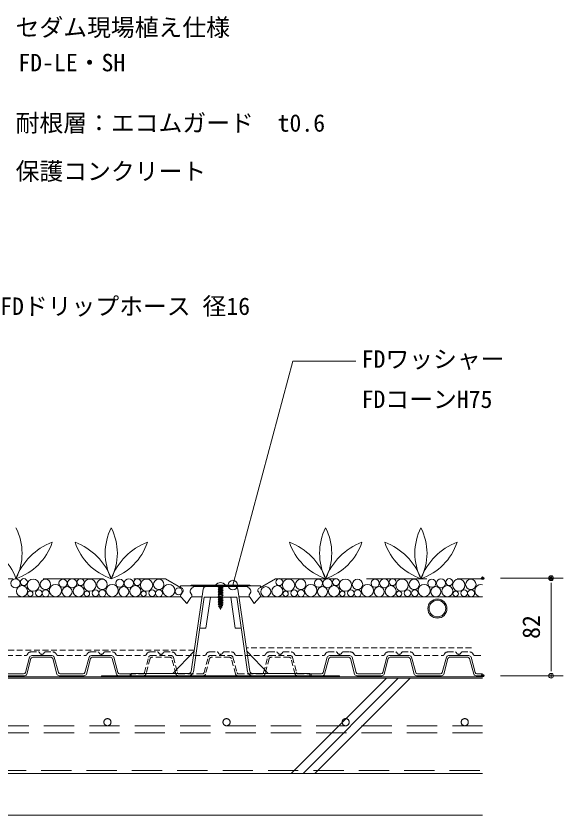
# Model space of a CAD drawing. Units: millimetres, scale not verified. Extents: x -1485 to 1485, y -1050 to 1050.
# Drawn here: x 256 to 715, y -355 to 317 of the extents above; entities that cross this region are included whole.
import ezdxf
from ezdxf.enums import TextEntityAlignment as Align

# ---------------------------------------------------------------- set-up
doc = ezdxf.new("R2010")
doc.units = ezdxf.units.MM
doc.header["$LTSCALE"] = 4
doc.header["$PDMODE"] = 32
doc.header["$PDSIZE"] = 2
for name, pattern in [('DASHED1', [1.8, 1.2, -0.6]), ('USER1', [19.05, 12.7, -6.35]), ('USER2', [9.525, 6.35, -3.175])]:
    doc.linetypes.add(name, pattern=pattern)
for name, color, linetype, lineweight in [('0-0_0', 7, 'Continuous', 18), ('0-2_HATCH', 9, 'Continuous', 18), ('0-3_KUTAI', 3, 'Continuous', 18), ('0-4_BOUSUI', 1, 'Continuous', 18), ('0-5_dannnetu', 6, 'Continuous', 18), ('0-6_KANAMONO', 4, 'Continuous', 18), ('0-7_buhin', 4, 'Continuous', 18), ('0-8_sunpo', 7, 'Continuous', 18), ('0-9_MOJI', 7, 'Continuous', 18), ('0-A_ecom', 7, 'Continuous', 18), ('0-B_GREEN', 3, 'Continuous', 18), ('0-C_FD-L', 8, 'DASHED1', 18), ('0-E_tensen', 7, 'USER2', 18)]:
    doc.layers.add(name, color=color, linetype=linetype, lineweight=lineweight)
doc.layers.add('0-1_DEFPOINTS', color=7, linetype='Continuous')
doc.styles.add('ＭＳ ゴシック', font='')
doc.styles.get('ＭＳ ゴシック').set_extended_font_data('MS Gothic')

# ---------------------------------------------------------------- blocks, each defined once
blk = doc.blocks.new('_Dot')
at = {"layer": '0-0_0'}
for p, q in [((-0.5, 0), (-1, 0)), ((0.25, 0), (-0.25, 0))]:
    blk.add_line(p, q, dxfattribs=at)
blk.add_circle((0, 0), 0.25, dxfattribs=at)
blk = doc.blocks.new('D2')
at = {"layer": '0-1_DEFPOINTS'}
for p in [(2132.687, 894.415), (2190.187, 894.415), (2132.687, 812.415)]:
    blk.add_point(p, dxfattribs=at)
at = {"layer": '0-8_sunpo'}
for p, q in [((2147.687, 894.415), (2200.187, 894.415)), ((2190.187, 820.415), (2190.187, 886.415)), ((2147.687, 812.415), (2200.187, 812.415))]:
    blk.add_line(p, q, dxfattribs=at)
at = {"layer": '0-8_sunpo', "xscale": 8, "yscale": 8}
for p, rotation in [((2190.187, 894.415), 90), ((2190.187, 812.415), 270)]:
    blk.add_blockref('_Dot', p, dxfattribs=dict(at, rotation=rotation))
at = {"layer": '0-8_sunpo', "style": 'ＭＳ ゴシック'}
blk.add_text('82', height=14.66, rotation=90, dxfattribs=at).set_placement((2185.187, 843.415), align=Align.BOTTOM_LEFT)

msp = doc.modelspace()

# ---------------------------------------------------------------- linework, layer by layer
at = {"layer": '0-2_HATCH'}
for p, q in [((566.905, -239.585), (486.905, -319.585)), ((576.905, -239.585), (496.905, -319.585)), ((586.905, -239.585), (506.905, -319.585))]:
    msp.add_line(p, q, dxfattribs=at)
at = {"layer": '0-3_KUTAI'}
msp.add_line((647.687, -239.585), (-751.663, -239.585), dxfattribs=at)
at = {"layer": '0-4_BOUSUI'}
for p, q in [((647.687, -238.585), (-322.989, -238.585)), ((647.687, -238.585), (-322.989, -238.585)), ((647.687, -354.585), (-751.663, -354.585))]:
    msp.add_line(p, q, dxfattribs=at)
msp.add_lwpolyline([(327.632, -237.585), (527.632, -237.585), (527.632, -238.585), (327.632, -238.585)], close=True, dxfattribs=at)
at = {"layer": '0-5_dannnetu'}
msp.add_line((647.687, -319.585), (-751.663, -319.585), dxfattribs=at)
at = {"layer": '0-6_KANAMONO'}
for p, q in [((394.793, -168.732), (395.583, -167.339)), ((402.113, -167.339), (402.902, -168.732)), ((404.297, -161.385), (450.966, -161.385)), ((425.532, -163.885), (429.732, -164.585)), ((425.532, -165.285), (429.732, -165.985)), ((425.532, -166.685), (429.732, -167.385)), ((426.132, -162.585), (429.732, -163.185)), ((429.032, -163.59), (426.232, -162.89)), ((429.032, -164.181), (426.232, -163.481)), ((429.032, -164.99), (426.232, -164.29)), ((429.032, -165.581), (426.232, -164.881)), ((429.032, -166.39), (426.232, -165.69)), ((429.032, -166.981), (426.232, -166.281)), ((429.032, -167.79), (426.232, -167.09)), ((429.032, -168.381), (426.232, -167.681)), ((429.032, -162.781), (428.248, -162.585)), ((429.032, -162.781), (429.032, -162.585)), ((452.362, -168.732), (453.151, -167.339)), ((459.681, -167.339), (460.471, -168.732)), ((425.532, -168.085), (429.732, -168.785)), ((425.532, -169.485), (429.732, -170.185)), ((425.532, -170.885), (429.732, -171.585)), ((425.532, -172.285), (429.732, -172.985)), ((425.532, -173.685), (429.732, -174.385)), ((429.032, -169.19), (426.232, -168.49)), ((429.032, -169.781), (426.232, -169.081)), ((429.032, -171.181), (426.232, -170.481)), ((429.032, -171.99), (426.232, -171.29)), ((429.032, -172.581), (426.232, -171.881)), ((429.032, -173.39), (426.232, -172.69)), ((429.032, -173.981), (426.232, -173.281)), ((429.032, -174.79), (426.232, -174.09)), ((425.532, -175.085), (429.732, -175.785)), ((425.532, -176.485), (429.732, -177.185)), ((425.532, -177.885), (429.573, -178.559)), ((425.532, -177.885), (429.573, -178.559)), ((425.971, -179.359), (429.11, -179.882)), ((425.971, -179.359), (429.11, -179.882)), ((429.032, -175.381), (426.232, -174.681)), ((429.032, -176.19), (426.232, -175.49)), ((429.032, -176.781), (426.232, -176.081)), ((429.032, -177.59), (426.232, -176.89)), ((428.969, -178.166), (426.232, -177.481)), ((428.695, -178.949), (426.365, -178.367)), ((428.518, -179.453), (426.576, -178.967)), ((428.258, -180.196), (426.886, -179.853))]:
    msp.add_line(p, q, dxfattribs=at)
for points in [[(394.733, -163.828), (394.025, -163.485), (394.025, -161.985), (461.239, -161.985), (461.239, -163.485), (460.531, -163.828)], [(404.67, -162.585), (404.67, -163.485), (403.962, -163.828)], [(451.302, -163.828), (450.594, -163.485), (450.594, -162.585), (404.67, -162.585)], [(425.705, -162.585), (426.232, -162.89), (426.232, -163.481), (425.532, -163.885), (426.232, -164.29), (426.232, -164.881), (425.532, -165.285), (426.232, -165.69), (426.232, -166.281), (425.532, -166.685), (426.232, -167.09), (426.232, -167.681), (425.532, -168.085), (426.232, -168.49), (426.232, -169.081), (425.532, -169.485), (426.232, -169.89), (426.232, -170.481), (425.532, -170.885), (426.232, -171.29), (426.232, -171.881), (425.532, -172.285), (426.232, -172.69), (426.232, -173.281), (425.532, -173.685), (426.232, -174.09), (426.232, -174.681), (425.532, -175.085), (426.232, -175.49), (426.232, -176.081), (425.532, -176.485), (426.232, -176.89), (426.232, -177.481), (425.532, -177.885), (426.365, -178.367), (426.576, -178.967), (425.971, -179.359), (426.886, -179.853), (427.632, -181.985), (428.258, -180.196)], [(428.258, -180.196), (429.11, -179.882), (428.518, -179.453), (428.695, -178.949), (429.573, -178.559), (428.969, -178.166), (429.032, -177.985), (429.032, -177.59), (429.732, -177.185), (429.032, -176.781), (429.032, -176.19), (429.732, -175.785), (429.032, -175.381), (429.032, -174.79), (429.732, -174.385), (429.032, -173.981), (429.032, -173.39), (429.732, -172.985), (429.032, -172.581), (429.032, -171.99), (429.732, -171.585), (429.032, -171.181), (429.032, -170.59), (429.732, -170.185), (429.032, -169.781), (429.032, -169.19), (429.732, -168.785), (429.032, -168.381), (429.032, -167.79), (429.732, -167.385), (429.032, -166.981), (429.032, -166.39), (429.732, -165.985), (429.032, -165.581), (429.032, -164.99), (429.732, -164.585), (429.032, -164.181), (429.032, -163.59), (429.732, -163.185), (429.032, -162.781)], [(402.824, -171.9), (399.348, -176.785), (394.872, -171.9)], [(460.392, -171.9), (455.916, -176.785), (452.44, -171.9)]]:
    msp.add_lwpolyline(points, dxfattribs=at)
for centre, radius, start, end in [((427.632, -164.385), 5.1, 36.03188, 143.96812), ((394.324, -165.785), 2, 309.01589, 78.18299), ((404.297, -166.894), 5.508, 90, 116.99147), ((405.364, -166.809), 3.294, 115.18273, 189.26669), ((450.966, -166.894), 5.508, 63.00853, 90), ((449.9, -166.809), 3.294, 350.73331, 64.81727), ((460.94, -165.785), 2, 101.81701, 230.98411), ((396.052, -170.285), 2, 129.0159, 233.82139), ((401.643, -170.285), 2, 306.17861, 50.9841), ((453.621, -170.285), 2, 129.0159, 233.82139), ((459.212, -170.285), 2, 306.17861, 50.9841)]:
    msp.add_arc(centre, radius, start, end, dxfattribs=at)
at = {"layer": '0-7_buhin', "color": 2, "linetype": 'USER2'}
msp.add_line((-751.663, -317.085), (647.687, -317.085), dxfattribs=at)
at = {"layer": '0-7_buhin'}
for radius in [8, 7]:
    msp.add_circle((609.729, -181.185), radius, dxfattribs=at)
at = {"layer": '0-9_MOJI'}
for p, q in [((438.018, -161.385), (488.439, 26.791)), ((488.439, 26.791), (541.137, 26.791))]:
    msp.add_line(p, q, dxfattribs=at)
msp.add_circle((438.018, -161.385), 4, dxfattribs=at)
at = {"layer": '0-A_ecom', "color": 150}
for p, q in [((402.883, -233.876), (413.019, -164.723)), ((415.492, -162.585), (439.772, -162.585)), ((442.245, -164.723), (452.381, -233.876)), ((419.088, -171.585), (415.277, -197.585)), ((436.176, -171.585), (439.987, -197.585)), ((410.223, -197.585), (415.277, -197.585)), ((439.987, -197.585), (445.041, -197.585)), ((405.309, -217.323), (387.68, -235.585)), ((449.955, -217.323), (467.583, -235.585))]:
    msp.add_line(p, q, dxfattribs=at)
at = {"layer": '0-A_ecom', "color": 1}
msp.add_line((647.687, -238.585), (-322.989, -238.585), dxfattribs=at)
msp.add_line((647.687, -238.585), (-322.989, -238.585), dxfattribs=at)
at = {"layer": '0-A_ecom', "color": 150}
for points in [[(450.402, -234.166), (441.23, -171.585), (414.034, -171.585), (404.861, -234.166)], [(400.904, -237.585), (352.632, -237.585), (352.632, -235.585), (400.904, -235.585)], [(454.36, -235.585), (502.632, -235.585), (502.632, -237.585), (454.36, -237.585)]]:
    msp.add_lwpolyline(points, dxfattribs=at)
at = {"layer": '0-A_ecom'}
for centre, radius in [((255.48, -159.897), 3.851), ((262.505, -158.921), 2.929), ((270.4, -161.459), 5.17), ((280.598, -160.843), 4.364), ((289.002, -166.027), 5.158), ((295.436, -159.82), 3.421), ((303.076, -159.897), 3.851), ((310.101, -158.921), 2.929), ((317.996, -161.459), 5.17), ((328.193, -160.843), 4.364), ((336.598, -166.027), 5.158), ((343.032, -159.82), 3.421), ((350.671, -159.897), 3.851), ((357.697, -158.921), 2.929), ((365.591, -161.459), 5.17), ((375.789, -160.843), 4.364), ((384.193, -166.027), 5.158), ((476.932, -158.921), 2.929), ((484.827, -161.459), 5.17), ((495.024, -160.843), 4.364), ((503.429, -166.027), 5.158), ((509.863, -159.82), 3.421), ((517.502, -159.897), 3.851), ((524.528, -158.921), 2.929), ((532.422, -161.459), 5.17), ((542.62, -160.843), 4.364), ((551.024, -166.027), 5.158), ((557.458, -159.82), 3.421), ((565.098, -159.897), 3.851), ((572.123, -158.921), 2.929), ((580.018, -161.459), 5.17), ((590.216, -160.843), 4.364), ((598.62, -166.027), 5.158), ((605.054, -159.82), 3.421), ((612.693, -159.897), 3.851), ((619.719, -158.921), 2.929), ((627.613, -161.459), 5.17), ((637.811, -160.843), 4.364), ((260.902, -166.514), 4.671), ((267.846, -168.639), 2.261), ((275.054, -168.153), 2.774), ((280.844, -168.257), 2.929), ((298.776, -166.932), 4.253), ((308.498, -166.514), 4.671), ((315.441, -168.639), 2.261), ((322.65, -168.153), 2.774), ((328.439, -168.257), 2.929), ((346.372, -166.932), 4.253), ((356.093, -166.514), 4.671), ((363.037, -168.639), 2.261), ((370.245, -168.153), 2.774), ((376.035, -168.257), 2.929), ((392.419, -166.669), 2.929), ((465.607, -166.932), 4.253), ((475.329, -166.514), 4.671), ((482.272, -168.639), 2.261), ((489.481, -168.153), 2.774), ((495.27, -168.257), 2.929), ((513.203, -166.932), 4.253), ((522.924, -166.514), 4.671), ((529.868, -168.639), 2.261), ((537.077, -168.153), 2.774), ((542.866, -168.257), 2.929), ((560.798, -166.932), 4.253), ((570.52, -166.514), 4.671), ((577.464, -168.639), 2.261), ((584.672, -168.153), 2.774), ((590.789, -168.153), 2.774), ((608.394, -166.932), 4.253), ((618.115, -166.514), 4.671), ((625.059, -168.639), 2.261), ((632.268, -168.153), 2.774), ((638.057, -168.257), 2.929)]:
    msp.add_circle(centre, radius, dxfattribs=at)
msp.add_arc((646.216, -166.027), 5.158, 73.42361, 286.57639, dxfattribs=at)
at = {"layer": '0-A_ecom', "color": 150}
for centre, radius, start, end in [((415.492, -165.085), 2.5, 90, 171.66123), ((439.772, -165.085), 2.5, 8.33877, 90), ((400.904, -233.585), 2, 270, 351.66123), ((400.904, -233.585), 4, 270, 351.66123), ((454.36, -233.585), 4, 188.33877, 270), ((454.36, -233.585), 2, 188.33877, 270)]:
    msp.add_arc(centre, radius, start, end, dxfattribs=at)
at = {"layer": '0-B_GREEN'}
for centre, radius, start, end in [((213.692, -134.641), 47.326, 333.12599, 26.87171), ((378.122, -134.641), 47.326, 153.12829, 206.87401), ((293.692, -134.641), 47.326, 333.12599, 26.87171), ((558.124, -134.641), 47.326, 153.12829, 206.87401), ((473.694, -134.641), 47.326, 333.12599, 26.87171), ((638.124, -134.641), 47.326, 153.12829, 206.87401), ((553.694, -134.641), 47.326, 333.12599, 26.87171), ((207.212, -174.01), 51.907, 20.26163, 69.3585), ((304.602, -174.01), 51.907, 110.6415, 159.73837), ((240.159, -109.994), 48.659, 288.88305, 341.49791), ((287.212, -174.01), 51.907, 20.26163, 69.3585), ((351.655, -109.994), 48.659, 198.50209, 251.11695), ((384.602, -174.01), 51.907, 110.6415, 159.73837), ((320.159, -109.994), 48.659, 288.88305, 341.49791), ((467.214, -174.01), 51.907, 20.26163, 69.3585), ((531.657, -109.994), 48.659, 198.50209, 251.11695), ((564.604, -174.01), 51.907, 110.6415, 159.73837), ((500.161, -109.994), 48.659, 288.88305, 341.49791), ((547.214, -174.01), 51.907, 20.26163, 69.3585), ((611.657, -109.994), 48.659, 198.50209, 251.11695), ((644.604, -174.01), 51.907, 110.6415, 159.73837), ((580.161, -109.994), 48.659, 288.88305, 341.49791)]:
    msp.add_arc(centre, radius, start, end, dxfattribs=at)
at = {"layer": '0-C_FD-L', "color": 4, "linetype": 'USER1'}
for p, q in [((-26.118, -156.185), (381.381, -156.185)), ((394.025, -163.485), (381.381, -156.185)), ((461.239, -163.485), (473.882, -156.185)), ((473.882, -156.185), (647.687, -156.185))]:
    msp.add_line(p, q, dxfattribs=at)
at = {"layer": '0-C_FD-L', "color": 4, "linetype": 'Continuous'}
for p, q in [((-39.002, -171.185), (394.266, -171.185)), ((403.429, -171.185), (412.194, -171.185)), ((443.07, -171.185), (451.835, -171.185)), ((460.998, -171.185), (647.687, -171.185))]:
    msp.add_line(p, q, dxfattribs=at)
at = {"layer": '0-C_FD-L'}
for p, q in [((638.253, -214.185), (449.788, -214.185)), ((405.475, -216.185), (-50.212, -216.185)), ((241.281, -220.585), (263.983, -220.585)), ((265.269, -219.857), (265.758, -219.042)), ((268.33, -217.585), (274.803, -217.585)), ((280.46, -217.585), (286.933, -217.585)), ((289.506, -219.042), (289.995, -219.857)), ((291.281, -220.585), (313.983, -220.585)), ((315.269, -219.857), (315.758, -219.042)), ((318.33, -217.585), (324.803, -217.585)), ((330.46, -217.585), (336.933, -217.585)), ((339.506, -219.042), (339.995, -219.857)), ((341.281, -220.585), (363.983, -220.585)), ((365.269, -219.857), (365.758, -219.042)), ((368.33, -217.585), (374.803, -217.585)), ((369.167, -220.585), (386.097, -220.585)), ((380.46, -217.585), (386.933, -217.585)), ((389.506, -219.042), (389.995, -219.857)), ((391.281, -220.585), (413.983, -220.585)), ((415.269, -219.857), (415.758, -219.042)), ((418.33, -217.585), (424.803, -217.585)), ((419.167, -220.585), (436.097, -220.585)), ((430.46, -217.585), (436.933, -217.585)), ((439.506, -219.042), (439.995, -219.857)), ((441.281, -220.585), (463.983, -220.585)), ((465.269, -219.857), (465.758, -219.042)), ((468.33, -217.585), (474.803, -217.585)), ((469.167, -220.585), (486.097, -220.585)), ((480.46, -217.585), (486.933, -217.585)), ((489.506, -219.042), (489.995, -219.857)), ((491.281, -220.585), (513.983, -220.585)), ((515.269, -219.857), (515.758, -219.042)), ((518.33, -217.585), (524.803, -217.585)), ((530.46, -217.585), (536.933, -217.585)), ((535.882, -217.585), (536.933, -217.585)), ((539.506, -219.042), (539.995, -219.857)), ((539.506, -219.042), (539.995, -219.857)), ((541.281, -220.585), (563.983, -220.585)), ((541.281, -220.585), (563.983, -220.585)), ((565.269, -219.857), (565.758, -219.042)), ((565.269, -219.857), (565.758, -219.042)), ((568.33, -217.585), (574.803, -217.585)), ((568.33, -217.585), (574.803, -217.585)), ((580.46, -217.585), (586.933, -217.585)), ((580.46, -217.585), (586.933, -217.585)), ((589.506, -219.042), (589.995, -219.857)), ((591.281, -220.585), (613.983, -220.585)), ((615.269, -219.857), (615.758, -219.042)), ((618.33, -217.585), (624.803, -217.585)), ((630.46, -217.585), (636.933, -217.585)), ((639.506, -219.042), (639.995, -219.857)), ((641.281, -220.585), (647.687, -220.585)), ((363.777, -234.974), (367.235, -222.068)), ((368.485, -223.197), (365.027, -236.103)), ((385.33, -222.085), (369.934, -222.085)), ((390.237, -236.103), (386.779, -223.197)), ((388.029, -222.068), (391.487, -234.974)), ((413.777, -234.974), (417.235, -222.068)), ((418.485, -223.197), (415.027, -236.103)), ((435.33, -222.085), (419.934, -222.085)), ((440.237, -236.103), (436.779, -223.197)), ((438.029, -222.068), (441.487, -234.974)), ((463.777, -234.974), (467.235, -222.068)), ((468.485, -223.197), (465.027, -236.103)), ((485.33, -222.085), (469.934, -222.085)), ((490.237, -236.103), (486.779, -223.197)), ((488.029, -222.068), (491.487, -234.974)), ((351.632, -236.085), (362.328, -236.085)), ((413.095, -237.585), (392.169, -237.585)), ((392.936, -236.085), (412.328, -236.085)), ((463.095, -237.585), (442.169, -237.585)), ((442.936, -236.085), (462.328, -236.085))]:
    msp.add_line(p, q, dxfattribs=at)
at = {"layer": '0-C_FD-L', "linetype": 'Continuous'}
for p, q in [((269.167, -220.585), (286.097, -220.585)), ((319.167, -220.585), (336.097, -220.585)), ((519.167, -220.585), (536.097, -220.585)), ((569.167, -220.585), (586.097, -220.585)), ((619.167, -220.585), (636.097, -220.585)), ((263.777, -234.974), (267.235, -222.068)), ((268.485, -223.197), (265.027, -236.103)), ((285.33, -222.085), (269.934, -222.085)), ((290.237, -236.103), (286.779, -223.197)), ((288.029, -222.068), (291.487, -234.974)), ((313.777, -234.974), (317.235, -222.068)), ((318.485, -223.197), (315.027, -236.103)), ((335.33, -222.085), (319.934, -222.085)), ((340.237, -236.103), (336.779, -223.197)), ((338.029, -222.068), (341.487, -234.974)), ((513.777, -234.974), (517.235, -222.068)), ((518.485, -223.197), (515.027, -236.103)), ((535.33, -222.085), (519.934, -222.085)), ((540.237, -236.103), (536.779, -223.197)), ((538.029, -222.068), (541.487, -234.974)), ((563.777, -234.974), (567.235, -222.068)), ((568.485, -223.197), (565.027, -236.103)), ((585.33, -222.085), (569.934, -222.085)), ((587.011, -224.062), (586.779, -223.197)), ((590.237, -236.103), (586.779, -223.197)), ((588.029, -222.068), (591.487, -234.974)), ((613.777, -234.974), (617.235, -222.068)), ((618.485, -223.197), (615.027, -236.103)), ((635.33, -222.085), (619.934, -222.085)), ((640.237, -236.103), (636.779, -223.197)), ((638.029, -222.068), (641.487, -234.974)), ((263.095, -237.585), (242.169, -237.585)), ((242.936, -236.085), (262.328, -236.085)), ((313.095, -237.585), (292.169, -237.585)), ((292.936, -236.085), (312.328, -236.085)), ((351.632, -237.585), (342.169, -237.585)), ((563.095, -237.585), (542.169, -237.585)), ((542.936, -236.085), (562.328, -236.085)), ((613.095, -237.585), (592.169, -237.585)), ((592.936, -236.085), (612.328, -236.085)), ((647.687, -237.585), (642.169, -237.585)), ((642.936, -236.085), (647.687, -236.085))]:
    msp.add_line(p, q, dxfattribs=at)
for points in [[(342.936, -236.085), (351.632, -236.085), (351.632, -237.585)], [(513.095, -237.585), (503.632, -237.585), (503.632, -236.085), (512.328, -236.085)]]:
    msp.add_lwpolyline(points, dxfattribs=at)
at = {"layer": '0-C_FD-L'}
for points in [[(363.095, -237.585), (351.632, -237.585), (351.632, -236.085)], [(492.936, -236.085), (503.632, -236.085), (503.632, -237.585), (492.169, -237.585)]]:
    msp.add_lwpolyline(points, dxfattribs=at)
for centre, radius, start, end in [((263.983, -219.085), 1.5, 270, 329.03624), ((268.33, -220.585), 3, 90, 149.03624), ((274.803, -218.585), 1, 19.47122, 90), ((277.632, -217.585), 2, 199.47122, 340.52878), ((280.46, -218.585), 1, 90, 160.52878), ((286.933, -220.585), 3, 30.96376, 90), ((291.281, -219.085), 1.5, 210.96376, 270), ((313.983, -219.085), 1.5, 270, 329.03624), ((318.33, -220.585), 3, 90, 149.03624), ((324.803, -218.585), 1, 19.47122, 90), ((327.632, -217.585), 2, 199.47122, 340.52878), ((330.46, -218.585), 1, 90, 160.52878), ((336.933, -220.585), 3, 30.96376, 90), ((341.281, -219.085), 1.5, 210.96376, 270), ((363.983, -219.085), 1.5, 270, 329.03624), ((368.33, -220.585), 3, 90, 149.03624), ((369.167, -222.585), 2, 90, 165), ((374.803, -218.585), 1, 19.47122, 90), ((377.632, -217.585), 2, 199.47122, 340.52878), ((380.46, -218.585), 1, 90, 160.52878), ((386.097, -222.585), 2, 15, 90), ((386.933, -220.585), 3, 30.96376, 90), ((391.281, -219.085), 1.5, 210.96376, 270), ((413.983, -219.085), 1.5, 270, 329.03624), ((418.33, -220.585), 3, 90, 149.03624), ((419.167, -222.585), 2, 90, 165), ((424.803, -218.585), 1, 19.47122, 90), ((427.632, -217.585), 2, 199.47122, 340.52878), ((430.46, -218.585), 1, 90, 160.52878), ((436.097, -222.585), 2, 15, 90), ((436.933, -220.585), 3, 30.96376, 90), ((441.281, -219.085), 1.5, 210.96376, 270), ((463.983, -219.085), 1.5, 270, 329.03624), ((468.33, -220.585), 3, 90, 149.03624), ((469.167, -222.585), 2, 90, 165), ((474.803, -218.585), 1, 19.47122, 90), ((477.632, -217.585), 2, 199.47122, 340.52878), ((480.46, -218.585), 1, 90, 160.52878), ((486.097, -222.585), 2, 15, 90), ((486.933, -220.585), 3, 30.96376, 90), ((491.281, -219.085), 1.5, 210.96376, 270), ((513.983, -219.085), 1.5, 270, 329.03624), ((518.33, -220.585), 3, 90, 149.03624), ((524.803, -218.585), 1, 19.47122, 90), ((527.632, -217.585), 2, 199.47122, 340.52878), ((530.46, -218.585), 1, 90, 160.52878), ((536.933, -220.585), 3, 30.96376, 90), ((536.933, -220.585), 3, 30.96376, 90), ((541.281, -219.085), 1.5, 210.96376, 270), ((541.281, -219.085), 1.5, 210.96376, 270), ((563.983, -219.085), 1.5, 270, 329.03624), ((563.983, -219.085), 1.5, 270, 329.03624), ((568.33, -220.585), 3, 90, 149.03624), ((568.33, -220.585), 3, 90, 149.03624), ((574.803, -218.585), 1, 19.47122, 90), ((574.803, -218.585), 1, 19.47122, 90), ((577.632, -217.585), 2, 199.47122, 340.52878), ((577.632, -217.585), 2, 199.47122, 340.52878), ((580.46, -218.585), 1, 90, 160.52878), ((580.46, -218.585), 1, 90, 160.52878), ((586.933, -220.585), 3, 88.52446, 90), ((586.933, -220.585), 3, 30.96376, 90), ((591.281, -219.085), 1.5, 210.96376, 270), ((613.983, -219.085), 1.5, 270, 329.03624), ((618.33, -220.585), 3, 90, 149.03624), ((624.803, -218.585), 1, 19.47122, 90), ((627.632, -217.585), 2, 199.47122, 340.52878), ((630.46, -218.585), 1, 90, 160.52878), ((636.933, -220.585), 3, 30.96376, 90), ((641.281, -219.085), 1.5, 210.96376, 270), ((369.934, -223.585), 1.5, 90, 165), ((385.33, -223.585), 1.5, 15, 90), ((419.934, -223.585), 1.5, 90, 165), ((435.33, -223.585), 1.5, 15, 90), ((469.934, -223.585), 1.5, 90, 165), ((485.33, -223.585), 1.5, 15, 90), ((362.328, -234.585), 1.5, 270, 345), ((392.936, -234.585), 1.5, 195, 270), ((412.328, -234.585), 1.5, 270, 345), ((442.936, -234.585), 1.5, 195, 270), ((462.328, -234.585), 1.5, 270, 345), ((492.936, -234.585), 1.5, 195, 270), ((363.095, -235.585), 2, 270, 345), ((392.169, -235.585), 2, 195, 270), ((413.095, -235.585), 2, 270, 345), ((442.169, -235.585), 2, 195, 270), ((463.095, -235.585), 2, 270, 345), ((492.169, -235.585), 2, 195, 270)]:
    msp.add_arc(centre, radius, start, end, dxfattribs=at)
at = {"layer": '0-C_FD-L', "linetype": 'Continuous'}
for centre, radius, start, end in [((269.167, -222.585), 2, 90, 165), ((286.097, -222.585), 2, 15, 90), ((319.167, -222.585), 2, 90, 165), ((336.097, -222.585), 2, 15, 90), ((519.167, -222.585), 2, 90, 165), ((536.097, -222.585), 2, 15, 90), ((569.167, -222.585), 2, 90, 165), ((586.097, -222.585), 2, 15, 90), ((619.167, -222.585), 2, 90, 165), ((636.097, -222.585), 2, 15, 90), ((269.934, -223.585), 1.5, 90, 165), ((285.33, -223.585), 1.5, 15, 90), ((319.934, -223.585), 1.5, 90, 165), ((335.33, -223.585), 1.5, 15, 90), ((519.934, -223.585), 1.5, 90, 165), ((535.33, -223.585), 1.5, 15, 90), ((569.934, -223.585), 1.5, 90, 165), ((585.33, -223.585), 1.5, 15, 90), ((619.934, -223.585), 1.5, 90, 165), ((635.33, -223.585), 1.5, 15, 90), ((262.328, -234.585), 1.5, 270, 345), ((292.936, -234.585), 1.5, 195, 270), ((312.328, -234.585), 1.5, 270, 345), ((342.936, -234.585), 1.5, 195, 270), ((512.328, -234.585), 1.5, 270, 345), ((542.936, -234.585), 1.5, 195, 270), ((562.328, -234.585), 1.5, 270, 345), ((592.936, -234.585), 1.5, 195, 270), ((612.328, -234.585), 1.5, 270, 345), ((642.936, -234.585), 1.5, 195, 270), ((263.095, -235.585), 2, 270, 345), ((292.169, -235.585), 2, 195, 270), ((313.095, -235.585), 2, 270, 345), ((342.169, -235.585), 2, 195, 270), ((513.095, -235.585), 2, 270, 345), ((542.169, -235.585), 2, 195, 270), ((563.095, -235.585), 2, 270, 345), ((592.169, -235.585), 2, 195, 270), ((613.095, -235.585), 2, 270, 345), ((642.169, -235.585), 2, 195, 270)]:
    msp.add_arc(centre, radius, start, end, dxfattribs=at)
at = {"layer": '0-E_tensen'}
for p, q in [((647.687, -279.585), (-751.663, -279.585)), ((647.687, -285.585), (-751.663, -285.585))]:
    msp.add_line(p, q, dxfattribs=at)
for centre in [(332.687, -276.585), (432.687, -276.585), (532.687, -276.585), (632.687, -276.585)]:
    msp.add_circle(centre, 3, dxfattribs=at)

# ---------------------------------------------------------------- block references
at = {"layer": '0-8_sunpo'}
msp.add_blockref('D2', (-1485, -1050), dxfattribs=at)

# ---------------------------------------------------------------- texts
at = {"layer": '0-9_MOJI', "style": 'ＭＳ ゴシック'}
for s, p in [('セダム現場植え仕様', (255.588, 295.483)), ('FD-LE・SH', (257.833, 265.893)), ('耐根層：エコムガード\u3000t0.6', (255.588, 215.194)), ('保護コンクリート', (255.588, 174.604)), ('FDドリップホース 径16', (242.606, 61.207)), ('FDワッシャー', (546.137, 16.791)), ('FDコーンH75', (546.059, -16.955))]:
    msp.add_text(s, height=14.66, dxfattribs=at).set_placement(p, align=Align.BOTTOM_LEFT)

doc.saveas('drawing.dxf')
